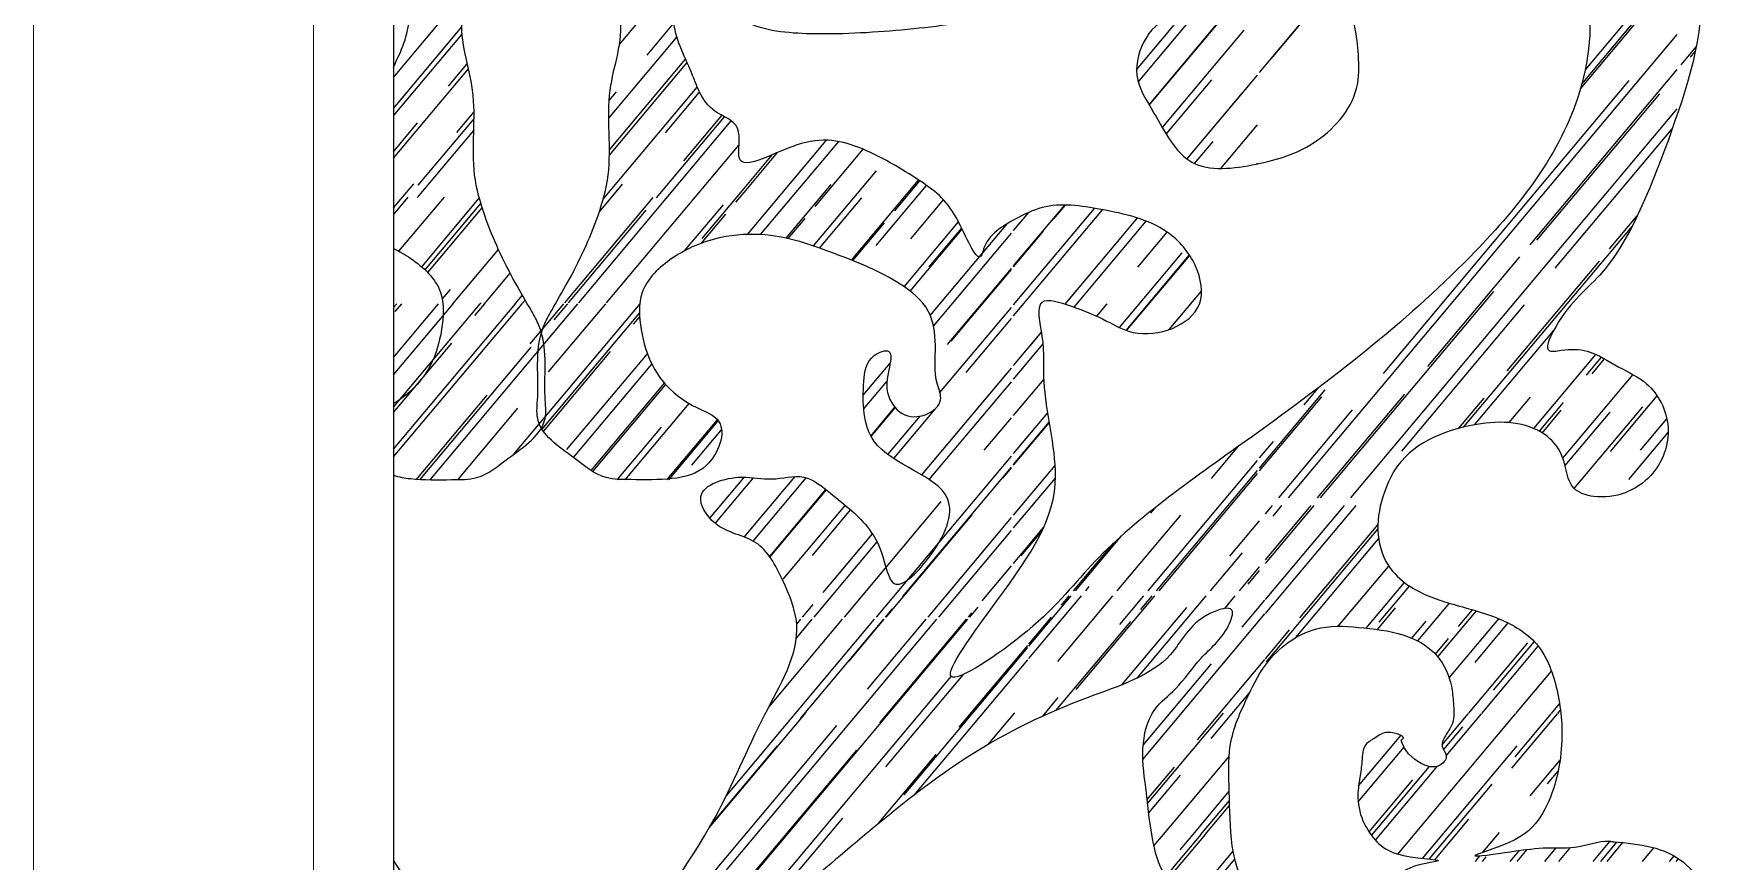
# Model space of a CAD drawing. Header units: millimetres. Extents: x 512961 to 1001058, y -961995 to -458543.
# Drawn here: x 934719.5 to 935137.5, y -885001.7 to -884794.5 of the extents above; entities that cross this region are included whole.
import ezdxf

# ---------------------------------------------------------------- set-up
doc = ezdxf.new("R2010")
doc.units = ezdxf.units.MM
doc.header["$MEASUREMENT"] = 0
doc.layers.add('内线', color=8, linetype='CONTINUOUS')
doc.layers.add('填充', color=250, linetype='CONTINUOUS', lineweight=25)
doc.layers.add('家具外线总', color=147, linetype='CONTINUOUS', lineweight=13)

msp = doc.modelspace()

# ---------------------------------------------------------------- linework, layer by layer
at = {"layer": '内线'}
msp.add_line((934809.5, -883011.33), (934809.5, -885159.02), dxfattribs=at)
at = {"layer": '填充'}
for p, q in [((935106.23, -884808.38), (935130.43, -884779.54)), ((935107.38, -884803.72), (935130.43, -884776.26)), ((934865.99, -884797.28), (934878.43, -884782.45)), ((934998.38, -884812.37), (935025.48, -884780.07)), ((935029.42, -884800.28), (935045.05, -884781.65)), ((934998.45, -884812.49), (935020.6, -884786.09)), ((935026.03, -884804.34), (935040.45, -884787.15)), ((934809.5, -884805.54), (934823.29, -884789.11)), ((934872.91, -884799.98), (934879.61, -884792)), ((934995.27, -884803.62), (935006.51, -884790.22)), ((934995.7, -884806.7), (935009.52, -884790.23)), ((935106.53, -884807.29), (935119.87, -884791.4)), ((934809.5, -884813.28), (934826.6, -884792.9)), ((934809.5, -884815.16), (934826.66, -884794.7)), ((934820.74, -884799.88), (934826.6, -884792.9)), ((934863.32, -884815.75), (934880.36, -884795.45)), ((935001.71, -884818.12), (935022.16, -884793.76)), ((935033.21, -884910.7), (935130.43, -884794.85)), ((935131.39, -884802.39), (935135.19, -884797.87)), ((935133.76, -884800.48), (935134.94, -884799.07)), ((934809.5, -884825.74), (934828.25, -884803.38)), ((934823.22, -884807.77), (934827.96, -884802.12)), ((934863.48, -884824.99), (934882.92, -884801.83)), ((934863.49, -884823.67), (934882.53, -884800.97)), ((935093.64, -884847.38), (935130.43, -884803.54)), ((934809.5, -884813.28), (934813.06, -884809.03)), ((934861.93, -884835.99), (934885.45, -884807.97)), ((934863.42, -884811.29), (934865.23, -884809.13)), ((935002.66, -884819.72), (935014.07, -884806.12)), ((935007.87, -884825.97), (935025.48, -884804.99)), ((935056.96, -884879.55), (935118.41, -884806.32)), ((934877.5, -884819.43), (934886.04, -884809.24)), ((935007.87, -884825.97), (935021.74, -884809.43)), ((935095.36, -884846.25), (935126.08, -884809.64)), ((934809.5, -884824.13), (934815.54, -884816.92)), ((934815.68, -884832.51), (934829.64, -884815.87)), ((934825.33, -884819.32), (934829.64, -884814.18)), ((934855.8, -884861.9), (934893.95, -884816.43)), ((934875.24, -884835.7), (934892.27, -884815.4)), ((934882.09, -884826.4), (934891.62, -884815.05)), ((935016.35, -884828.31), (935025.48, -884817.43)), ((935048.81, -884910.7), (935130.43, -884813.44)), ((934815.48, -884835.59), (934829.58, -884818.78)), ((934898, -884844.8), (934917.76, -884821.26)), ((934901.29, -884844.85), (934920.82, -884821.58)), ((935009.78, -884827.1), (935014.41, -884821.58)), ((935099.95, -884853.23), (935129.17, -884818.4)), ((934862.76, -884861.9), (934895.89, -884822.41)), ((934897.16, -884834.3), (934905.53, -884824.33)), ((934897.16, -884833.36), (934904.29, -884824.85)), ((934914.95, -884837.82), (934926.95, -884823.52)), ((934914.5, -884847.7), (934930.24, -884828.94)), ((935025.3, -884827.19), (935025.48, -884826.98)), ((934809.5, -884838.19), (934814.58, -884832.14)), ((934860.97, -884839.12), (934866.74, -884832.24)), ((934886.68, -884845.85), (934897.16, -884833.36)), ((934907.66, -884845.75), (934918.91, -884832.34)), ((934923.97, -884851.22), (934940.77, -884831.21)), ((934930.18, -884847.6), (934942.79, -884832.57)), ((934934.81, -884838.88), (934941.08, -884831.41)), ((934809.5, -884839.88), (934813.14, -884835.53)), ((934810.87, -884849.02), (934822.24, -884835.45)), ((934816.55, -884852.9), (934830.96, -884835.73)), ((934817.4, -884853.68), (934831.34, -884837.07)), ((934818.09, -884854.37), (934831.68, -884838.17)), ((934852.31, -884861.9), (934874.41, -884835.56)), ((934882.29, -884848.91), (934891.97, -884837.38)), ((934895.1, -884836.76), (934897.16, -884834.3)), ((934916.03, -884848.23), (934926.58, -884835.66)), ((934938.85, -884845.95), (934947.04, -884836.19)), ((934964.53, -884852.7), (934977.31, -884837.47)), ((934964.53, -884862.43), (934984.79, -884838.29)), ((934974.51, -884841.01), (934977.48, -884837.47)), ((934853.26, -884861.9), (934872.71, -884838.72)), ((934886.49, -884847.01), (934892.56, -884839.78)), ((934908.2, -884845.87), (934912.42, -884840.84)), ((934924.33, -884851.37), (934932.27, -884841.9)), ((934937.15, -884857.89), (934950.76, -884841.66)), ((934943.69, -884865.08), (934963, -884842.08)), ((934964.53, -884865.16), (934986.78, -884838.64)), ((934964.53, -884843.84), (934968.34, -884839.31)), ((934979.66, -884862.99), (934997.7, -884841.49)), ((934991.02, -884846.05), (934995.5, -884840.7)), ((934994.37, -884842.07), (934995.51, -884840.71)), ((935113.5, -884848.44), (935120.45, -884840.15)), ((934938.68, -884858.99), (934951.69, -884843.49)), ((934943.44, -884852.92), (934951.57, -884843.24)), ((934944.5, -884867.72), (934963.98, -884844.5)), ((934964.53, -884852.9), (934971.98, -884844.03)), ((934977.45, -884862.23), (934991.83, -884845.09)), ((934995.61, -884853.02), (935002.96, -884844.27)), ((935077.04, -884892.99), (935119.13, -884842.83)), ((934824.35, -884862.2), (934835.76, -884848.6)), ((934990.98, -884868.1), (935006.67, -884849.39)), ((934992.68, -884868.8), (935008.5, -884849.95)), ((934992.79, -884868.84), (935008.56, -884850.05)), ((935068.07, -884877.86), (935091.11, -884850.4)), ((934832.26, -884862.2), (934838.69, -884854.53)), ((934948.03, -884872.37), (934963.98, -884853.36)), ((934948.94, -884871.49), (934963.98, -884853.56)), ((935087.92, -884878.92), (935110.96, -884851.46)), ((934821.71, -884861), (934823.76, -884858.56)), ((934977.44, -884862.22), (934980.26, -884858.86)), ((935003.45, -884868.6), (935011.51, -884858.99)), ((935041.27, -884910.7), (935084.6, -884859.06)), ((934809.5, -884879.9), (934824.39, -884862.14)), ((934809.5, -884898.48), (934839.99, -884862.14)), ((934809.5, -884863.1), (934810.3, -884862.14)), ((934809.5, -884875.56), (934820.75, -884862.14)), ((934809.5, -884888.01), (934831.2, -884862.14)), ((934809.5, -884900.47), (934841.65, -884862.14)), ((934809.96, -884864.05), (934811.56, -884862.14)), ((934818.65, -884906.16), (934855.59, -884862.14)), ((934829.81, -884865.12), (934832.3, -884862.14)), ((934831.16, -884862.2), (934831.43, -884861.88)), ((934839.62, -884899.76), (934871.18, -884862.14)), ((934839.94, -884862.2), (934841.75, -884860.04)), ((934841.61, -884862.2), (934842.43, -884861.21)), ((934843.69, -884872.17), (934852.1, -884862.14)), ((934848.29, -884879.15), (934862.55, -884862.14)), ((934849.67, -884866.18), (934853.05, -884862.14)), ((934946.12, -884884.38), (934963.98, -884863.09)), ((934985.34, -884865.27), (934987.93, -884862.18)), ((935061.55, -884898.99), (935092.27, -884862.38)), ((934846.65, -884893.55), (934871.01, -884864.52)), ((934869.52, -884867.24), (934871.05, -884865.42)), ((934952.63, -884879.35), (934963.98, -884865.81)), ((934964.53, -884877.61), (934971.54, -884869.26)), ((934968.79, -884872.55), (934971.54, -884869.27)), ((935079.74, -884892.43), (935099.51, -884868.88)), ((934809.5, -884889.33), (934824.05, -884871.98)), ((934816.11, -884906.16), (934843.91, -884873.04)), ((934847.01, -884894.07), (934863.76, -884874.11)), ((934852.87, -884898.59), (934872.97, -884874.64)), ((934964.53, -884881.02), (934971.93, -884872.2)), ((935094.56, -884893.37), (935110.11, -884874.83)), ((935107.77, -884879.98), (935111.52, -884875.52)), ((935109.13, -884879.65), (935112.26, -884875.92)), ((934854.5, -884900.62), (934874.09, -884877.27)), ((934926.94, -884885.04), (934933.67, -884877.02)), ((934941.59, -884904.96), (934963.98, -884878.27)), ((934941.6, -884904.96), (934963.03, -884879.41)), ((935101.86, -884900.77), (935119.39, -884879.88)), ((934858.9, -884903.86), (934877.24, -884882)), ((934859.32, -884904.12), (934877.57, -884882.37)), ((934927.04, -884888.52), (934932.84, -884881.61)), ((934943.46, -884906.13), (934963.98, -884881.68)), ((934964.53, -884890.07), (934972.14, -884881)), ((935026.03, -884903.23), (935042.45, -884883.66)), ((935037.14, -884887.44), (935040.68, -884883.22)), ((934815.16, -884906.16), (934832.94, -884884.98)), ((934825.62, -884906.16), (934840.61, -884888.3)), ((934867.42, -884906.16), (934883.42, -884887.09)), ((934928.85, -884895.23), (934934.87, -884888.05)), ((934928.92, -884895.35), (934934.96, -884888.15)), ((934934.57, -884900.87), (934944.95, -884888.5)), ((935026.03, -884903.96), (935041.62, -884885.39)), ((935040.51, -884910.7), (935062.3, -884884.72)), ((935075.87, -884893.28), (935082.16, -884885.79)), ((935088.42, -884891.88), (935093.78, -884885.49)), ((935095.97, -884894.05), (935102.01, -884886.85)), ((935104.69, -884908.38), (935121.87, -884887.91)), ((935113.72, -884899.09), (935125.4, -884885.17)), ((934877.87, -884906.16), (934890.48, -884891.14)), ((934878.35, -884906.16), (934890.71, -884891.43)), ((934933.12, -884899.86), (934941.17, -884890.27)), ((934957.21, -884898.79), (934963.98, -884890.72)), ((934964.53, -884899.61), (934973.07, -884889.44)), ((934964.53, -884902.35), (934973.44, -884891.73)), ((934964.53, -884902.52), (934973.47, -884891.87)), ((935030.82, -884910.7), (935049.28, -884888.7)), ((935096.69, -884894.48), (935101.45, -884888.8)), ((935102.39, -884902.62), (935113.63, -884889.23)), ((935121.24, -884898.74), (935127.83, -884890.89)), ((934865.44, -884906.16), (934876.48, -884893.01)), ((934884.1, -884902.52), (934891.53, -884893.66)), ((935026.03, -884900.68), (935029.46, -884896.59)), ((935118.32, -884906.07), (935128.16, -884894.34)), ((934930.23, -884940.49), (934963.98, -884900.27)), ((935013.98, -884905.87), (935020.77, -884897.78)), ((934936.8, -884935.4), (934963.98, -884903.01)), ((934961.81, -884905.77), (934963.98, -884903.18)), ((934964.53, -884914.98), (934974.92, -884902.59)), ((934998.14, -884933.91), (935025.48, -884901.33)), ((935000.29, -884933.91), (935025.48, -884903.89)), ((935000.9, -884933.91), (935025.48, -884904.62)), ((934888.57, -884915.78), (934897.06, -884905.67)), ((934889.94, -884917.08), (934899.53, -884905.65)), ((934897.16, -884905.55), (934897.19, -884905.51)), ((934897.19, -884920.5), (934909.9, -884905.36)), ((934899.38, -884921.49), (934912.66, -884905.66)), ((934903.53, -884925.4), (934917.62, -884908.61)), ((934903.61, -884925.51), (934917.72, -884908.69)), ((934964.53, -884918.2), (934975, -884905.73)), ((934906.95, -884931.06), (934922.46, -884912.57)), ((934922.23, -884940.49), (934946.46, -884911.61)), ((934998.8, -884914.54), (935000.07, -884913.02)), ((935027.48, -884936.12), (935047.22, -884912.6)), ((935027.48, -884926.22), (935038.91, -884912.6)), ((935027.48, -884914.68), (935029.23, -884912.6)), ((935027.48, -884927.14), (935039.68, -884912.6)), ((935027.48, -884939.59), (935050.13, -884912.6)), ((935029.39, -884915.26), (935031.62, -884912.6)), ((934897.16, -884920.54), (934901.96, -884914.82)), ((934914.22, -884925.11), (934923.79, -884913.71)), ((934932.68, -884940.49), (934954.13, -884914.92)), ((934943.13, -884940.49), (934963.98, -884915.63)), ((934990.45, -884933.91), (935006.3, -884915.02)), ((935018.56, -884925.31), (935026.03, -884916.42)), ((935036.08, -884940.71), (935055.58, -884917.46)), ((934914.63, -884940.49), (934930.4, -884921.7)), ((934916.95, -884934.33), (934929.24, -884919.69)), ((934918.82, -884932.09), (934929.23, -884919.68)), ((934945.83, -884940.49), (934963.98, -884918.86)), ((934964.53, -884927.07), (934972.04, -884918.12)), ((934966.39, -884925.21), (934971.67, -884918.92)), ((934979.54, -884933.91), (934989.59, -884921.93)), ((934980, -884933.91), (934991.54, -884920.16)), ((935027.74, -884951.74), (935055.58, -884918.56)), ((935035.09, -884945.65), (935055.79, -884920.97)), ((935013.74, -884933.91), (935021.71, -884924.41)), ((934956.66, -884936.46), (934963.98, -884927.73)), ((935021.03, -884933.91), (935026.03, -884927.96)), ((935023.16, -884932.29), (935026.03, -884928.87)), ((935045.68, -884942.81), (935058.32, -884927.75)), ((934982.55, -884933.91), (934983.44, -884932.85)), ((935052.66, -884943.29), (935062.25, -884931.86)), ((935055.93, -884941.77), (935063.5, -884932.75)), ((934911.79, -884940.49), (934914.41, -884937.36)), ((934932.53, -884940.49), (934934.27, -884938.42)), ((934953.58, -884940.49), (934955.64, -884938.03)), ((934968.33, -884950.85), (934981.47, -884935.19)), ((934968.33, -884947.81), (934978.92, -884935.19)), ((934975.57, -884951.64), (934989.37, -884935.19)), ((934976.51, -884937.52), (934978.46, -884935.19)), ((934980.17, -884958.61), (934999.82, -884935.19)), ((934991.05, -884942.36), (934997.06, -884935.19)), ((934991.62, -884957.42), (935007.81, -884938.13)), ((934995.41, -884955.75), (935012.66, -884935.19)), ((934996.37, -884938.58), (934999.21, -884935.19)), ((935017.31, -884938.35), (935019.95, -884935.19)), ((935021.65, -884943.07), (935027.37, -884936.26)), ((935055.46, -884943.62), (935059.98, -884938.23)), ((935065.58, -884946.48), (935073.5, -884937.05)), ((935075.78, -884942.83), (935079.26, -884938.69)), ((934887.41, -885010.1), (934945.34, -884941.07)), ((934892.63, -884985.3), (934929.75, -884941.07)), ((934894.2, -885011.25), (934953.09, -884941.07)), ((934903.3, -884963.04), (934921.74, -884941.07)), ((934910.22, -884945.75), (934914.15, -884941.07)), ((934910.29, -884942.25), (934911.14, -884941.24)), ((934910.3, -884942.26), (934911.3, -884941.07)), ((934911.23, -884965.88), (934932.05, -884941.07)), ((934923.41, -884951.53), (934932.19, -884941.07)), ((934928, -884958.51), (934942.64, -884941.07)), ((934931.08, -884966.94), (934952.79, -884941.07)), ((934953.28, -884940.49), (934954.12, -884939.48)), ((934968.33, -884947.27), (934973.98, -884940.54)), ((934975.21, -884963.79), (934993.83, -884941.6)), ((934996.86, -884976.09), (935027.37, -884939.73)), ((935064.1, -884945.78), (935067.65, -884941.54)), ((935070.61, -884950.46), (935080.25, -884938.98)), ((935073.43, -884955.73), (935085.85, -884940.92)), ((935079.91, -884951.84), (935088.18, -884941.98)), ((935027.48, -884950.95), (935033.54, -884943.73)), ((935069.98, -884949.75), (935073.25, -884945.85)), ((935078.26, -884964.61), (935093.1, -884946.91)), ((935084.51, -884958.81), (935094.71, -884946.65)), ((934937.18, -884984.93), (934968.07, -884948.12)), ((934939.64, -884985.05), (934968.07, -884951.16)), ((934950.94, -884968), (934968.07, -884947.58)), ((935010.5, -884971.19), (935027.37, -884951.08)), ((935081.57, -884964.61), (935095.69, -884947.78)), ((934887.41, -885028.69), (934948.96, -884955.34)), ((934932.59, -884977.96), (934951.97, -884954.85)), ((934996.92, -884972.54), (935013.97, -884952.23)), ((935090.1, -884964.61), (935098.99, -884954.01)), ((935013.91, -884970.89), (935023.52, -884959.44)), ((934971.8, -884965.31), (934975.69, -884960.66)), ((935099, -884964.61), (935101.01, -884962.22)), ((935100.55, -884964.61), (935101.23, -884963.79)), ((934888.45, -884993.19), (934912.65, -884964.35)), ((934889.6, -885004.28), (934920.32, -884967.66)), ((934958.17, -884972.37), (934964.82, -884964.45)), ((934998.03, -884987.14), (935016.99, -884964.55)), ((935060.59, -884999.77), (935090.02, -884964.7)), ((935071.66, -884972.47), (935078.18, -884964.7)), ((935072.03, -884973.68), (935076.83, -884967.97)), ((935072.69, -884975.19), (935081.49, -884964.7)), ((935089.09, -884978.26), (935100.47, -884964.7)), ((935089.92, -884975.43), (935098.92, -884964.7)), ((935050.79, -884982.7), (935061.39, -884970.07)), ((934887.41, -885018.98), (934925.32, -884973.8)), ((934888.76, -884992.65), (934905.47, -884972.74)), ((934930.48, -884992.38), (934945.18, -884974.87)), ((935002, -884994.87), (935018.39, -884975.34)), ((935050.66, -884986.7), (935062.13, -884973.03)), ((935066.76, -885000.85), (935090.39, -884972.68)), ((934997.92, -884986.17), (935004.74, -884978.05)), ((934998.3, -884989.49), (935006.23, -884980.05)), ((935054.03, -884995.14), (935068.5, -884977.89)), ((935054.99, -884996.29), (935070.49, -884977.81)), ((935093.69, -884985.23), (935101.12, -884976.38)), ((935098.01, -884982.19), (935100.65, -884979.05)), ((935009.38, -884994.87), (935018.45, -884984.07)), ((935053.39, -884994.25), (935064.3, -884981.24)), ((935068.43, -885001.04), (935084.16, -884982.3)), ((935011.37, -884994.87), (935018.51, -884986.37)), ((935012.45, -884994.87), (935018.54, -884987.62)), ((934887.41, -885031.79), (934921.83, -884990.77)), ((935069.84, -885001.21), (935078.34, -884991.07)), ((934999.61, -884997.72), (935002.01, -884994.86)), ((935002.57, -885005.36), (935011.38, -884994.86)), ((935003.07, -885006.05), (935012.46, -884994.86)), ((935006.16, -884998.71), (935009.39, -884994.86)), ((935081.86, -884999.34), (935086.01, -884994.39)), ((935109.45, -885001.6), (935113.59, -884996.67)), ((935111.31, -885001.6), (935115.34, -884996.79)), ((935112.92, -885001.6), (935116.85, -884996.92)), ((935009.29, -885011.09), (935019.41, -884999.03)), ((935010.63, -885011.97), (935019.82, -885001.02)), ((935079.96, -885001.6), (935081.12, -885000.21)), ((935081.72, -885001.6), (935082.65, -885000.5)), ((935088.7, -885001.6), (935090.99, -884998.88)), ((935090.41, -885001.6), (935092.91, -884998.62)), ((935097.32, -885001.6), (935100.17, -884998.21)), ((935100.86, -885001.6), (935103.77, -884998.14)), ((935121.76, -885001.6), (935124.62, -884998.19)), ((935128.52, -885001.6), (935129.66, -885000.24)), ((935130.19, -885001.6), (935130.76, -885000.93))]:
    msp.add_line(p, q, dxfattribs=at)
for points in [[(935066.74, -884085.41), (935069.93, -884081.94), (935078.85, -884098.74), (935100.5, -884108.93), (935113.75, -884109.18), (935128.78, -884103.07), (935134.4, -884088.88), (935138.72, -884100.53), (935148.14, -884109.43), (935165.21, -884112.49), (935177.95, -884106.89), (935188.14, -884100.02), (935194, -884093.14), (935201.13, -884082.2), (935207.76, -884096.96), (935212.85, -884125.22), (935212.6, -884144.31), (935204.95, -884161.88), (935194, -884171.55), (935183.04, -884173.59), (935166.99, -884171.3), (935162.41, -884161.37), (935155.27, -884149.4), (935146.61, -884143.8), (935137.75, -884146.58), (935145.08, -884156.18), (935145.59, -884162.19), (935145.59, -884183.74), (935144.08, -884197.78), (935143.08, -884213.32), (935151.1, -884227.35), (935168.44, -884240.53), (935184.52, -884242.54), (935184.52, -884246.15), (935171.65, -884250.17), (935149.01, -884275.58), (935137.67, -884291.12), (935136.37, -884310.22), (935143.24, -884349.61), (935156.93, -884372.09), (935175.19, -884390.66), (935183.99, -884393.6), (935177.8, -884393.92), (935168.02, -884393.92), (935171.28, -884399.79), (935181.71, -884410.54), (935192.14, -884414.77), (935204.21, -884414.77), (935217.25, -884414.45), (935230.62, -884411.84), (935246.27, -884410.86), (935255.4, -884410.86), (935263.23, -884413.14), (935268.77, -884415.42), (935269.1, -884418.68), (935261.27, -884414.45), (935247.25, -884414.12), (935233.88, -884417.05), (935220.19, -884424.87), (935197.69, -884433.34), (935186.93, -884436.28), (935170.3, -884434.32), (935159.22, -884429.11), (935146.83, -884420.31), (935144.87, -884411.52), (935139.33, -884417.7), (935139, -884434.32), (935146.17, -884448.33), (935158.89, -884454.52), (935177.8, -884455.82), (935192.8, -884451.26), (935170.34, -884470.78), (935156.89, -884497.01), (935144.75, -884516.68), (935136.86, -884539.08), (935137.22, -884569.41), (935169.61, -884626.74), (935183.68, -884634.03), (935207.64, -884646.52), (935223.79, -884649.12), (935239.93, -884650.68), (935256.08, -884651.2), (935213.37, -884670.98), (935199.3, -884648.08), (935179.51, -884637.67), (935162.32, -884637.15), (935145.13, -884643.91), (935143.57, -884655.88), (935143.05, -884669.94), (935151.38, -884672.02), (935159.2, -884674.1), (935167.53, -884664.21), (935171.7, -884661.61), (935184.72, -884668.9), (935188.37, -884685.03), (935172.74, -884711.58), (935159.2, -884731.35), (935147.22, -884753.73), (935141.06, -884782.27), (935143.41, -884813.31), (935161.77, -884842), (935169.77, -884868.81), (935178.24, -884875.86), (935166.01, -884871.63), (935154.24, -884877.74), (935147.65, -884889.5), (935149.06, -884902.2), (935160.36, -884911.6), (935166.95, -884908.31), (935174.95, -884896.55), (935183.42, -884893.26), (935208.37, -884897.02), (935218.72, -884910.66), (935220.13, -884923.83), (935205.54, -884928.06), (935174.03, -884950.24), (935173.18, -884969.79), (935173.6, -884982.11), (935183.38, -884995.28), (935200.4, -885000.38), (935219.53, -884997.41), (935223.36, -884991.03), (935224.21, -884975.31), (935217.41, -884966.39), (935208.05, -884974.89), (935204.22, -884972.34), (935195.29, -884960.44), (935199.97, -884948.54), (935216.98, -884940.04), (935242.5, -884946.84), (935255.26, -884965.11), (935257.8, -884985.51), (935248.02, -885005.48), (935235.69, -885015.68), (935218.25, -885020.78), (935213.15, -885018.66), (935206.78, -885004.21), (935195.29, -884995.71), (935176.16, -884991.03), (935157.02, -884994.01), (935142.99, -885005.06), (935141.54, -885053.07), (935157.45, -885073.47), (935168.5, -885069.65), (935168.93, -885057.32), (935162.97, -885041.6), (935156.59, -885027.15), (935161.7, -885020.78), (935185.94, -885014.41), (935200.82, -885032.25), (935188.06, -885048.83), (935159.57, -885091.32), (935159.57, -885113.98), (935161.71, -885134.51), (935168.98, -885152.9), (935170.49, -885154.85), (935161.03, -885152.88), (935153.12, -885149.91), (935147.46, -885149.77), (935137.49, -885152.6)], [(934865.94, -885152.14), (934851.3, -885114.02), (934851.3, -885084.32), (934867.27, -885026.97), (934889.89, -884990.62), (934902.32, -884964.91), (934910.3, -884942.31), (934906.75, -884931.23), (934900.1, -884921.92), (934889.89, -884917.04), (934886.35, -884910.39), (934896.55, -884905.52), (934904.09, -884905.96), (934912.07, -884905.52), (934918.73, -884909.5), (934924.05, -884913.94), (934931.59, -884924.58), (934934.7, -884932.11), (934943.12, -884925.91), (934948, -884910.83), (934929.7, -884896.57), (934927.11, -884881.56), (934929.7, -884875.09), (934933.33, -884874.06), (934933.33, -884878.72), (934933.07, -884884.67), (934936.69, -884889.58), (934942.65, -884889.84), (934946.27, -884886.22), (934945.5, -884882.34), (934944.98, -884872.51), (934943.17, -884863.97), (934936.18, -884857.24), (934920.12, -884849.74), (934903.81, -884845.08), (934892.68, -884845.34), (934879.21, -884850.77), (934871.7, -884859.31), (934871.44, -884868.62), (934874.3, -884877.68), (934885.17, -884888.03), (934890.87, -884891.65), (934887.76, -884902.52), (934879.21, -884905.88), (934868.86, -884906.14), (934862.64, -884905.62), (934854.62, -884900.71), (934845.55, -884890.88), (934845.55, -884885.44), (934845.55, -884876.13), (934847.1, -884867.59), (934848.99, -884863.9), (934853.04, -884856.81), (934860.64, -884840.1), (934863.17, -884829.98), (934863.68, -884808.72), (934866.21, -884790.5), (934862.16, -884781.38), (934854.56, -884777.84), (934848.12, -884776.73), (934849.96, -884770.93), (934853.66, -884766.19), (934858.93, -884763.02), (934866.32, -884760.91), (934870.28, -884757.49), (934864.48, -884729.51)], [(935128.13, -884756.55), (935136.12, -884781.97), (935128.13, -884821.37)], [(935044.4, -885071.2), (935041.34, -885066.2), (935043.57, -885057.95), (935051.13, -885055.38), (935067.29, -885059.15), (935069.52, -885056.06), (935065.57, -885051.77), (935049.07, -885044.56), (935023.63, -885043.53), (934993.38, -885049.37), (934973.27, -885064.48), (934968.12, -885071.52), (934971.04, -885076.16), (934976.02, -885078.56), (934981.87, -885079.08), (934987.03, -885082.34), (934990.12, -885086.98), (934989.48, -885106.58), (934976.11, -885120.85), (934964.87, -885121.15), (934953.02, -885118.72), (934944.51, -885111.74), (934942.39, -885105.06), (934942.69, -885070.45), (934956.36, -885044.94), (934972.77, -885029.15), (934991, -885018.83), (935002.85, -885018.22), (935013.18, -885018.22), (935017.44, -885021.26), (935020.17, -885019.13), (935017.44, -885015.79), (935013.79, -885013.97), (935010.45, -885011.85), (935003.28, -885006.32), (934999.44, -884996.92), (934997.73, -884984.52), (934996.87, -884973.41), (934999.86, -884963.58), (935004.99, -884958.45), (935011.41, -884950.76), (935018.25, -884942.64), (935019.11, -884938.8), (935013.55, -884939.65), (935003.71, -884949.91), (934983.18, -884960.59), (934953.67, -884975.12), (934913.9, -885006.32), (934895.93, -885023.84), (934886.52, -885049.91), (934888.66, -885064.01), (934896.36, -885070.85), (934905.34, -885068.29), (934908.34, -885063.16), (934913.47, -885055.89), (934913.9, -885046.92), (934918.17, -885049.91), (934923.73, -885055.89), (934926.73, -885062.73), (934929.29, -885072.99), (934928.44, -885084.1), (934922.45, -885089.66), (934912.61, -885093.08), (934906.2, -885093.5), (934900.64, -885090.94), (934894.65, -885088.8), (934883.96, -885090.08), (934880.11, -885093.93), (934889.09, -885107.18), (934899.35, -885111.45), (934905.34, -885112.74), (934919.03, -885106.75), (934926.73, -885096.92), (934931.86, -885090.94), (934936.56, -885096.92), (934937.85, -885108.46), (934937.42, -885121.71), (934929.72, -885134.53), (934920.31, -885136.67), (934907.91, -885137.52), (934898.5, -885134.53), (934886.09, -885128.55), (934881.82, -885124.27), (934877.54, -885123.42), (934877.54, -885131.11), (934885.24, -885145.22), (934889.52, -885149.49)], [(935111.97, -884996.57), (935130.27, -885000.61), (935140.56, -885014.64), (935143.37, -885035.69), (935137.49, -885055.82)]]:
    msp.add_spline(points, degree=3, dxfattribs=at)
for points, knots in [([(935137.22, -884569.41), (935140.94, -884591.84), (935153.59, -884621), (935187.38, -884634.99), (935203.46, -884647.39), (935224.18, -884648.87), (935238.51, -884651.53), (935275.59, -884647.54), (935206.64, -884689.09), (935204.24, -884645.36), (935180.74, -884636.79), (935162.95, -884636.39), (935142.45, -884640.39), (935144.98, -884656.06), (935138.9, -884671.52), (935151.51, -884671.04), (935161.44, -884677.16), (935164.98, -884665.37), (935174.55, -884659.16), (935187.39, -884668.7), (935190.95, -884690.49), (935173.23, -884709.68), (935158.91, -884731.52), (935145.1, -884754.41), (935140.54, -884782.53), (935138.31, -884816.02), (935167.68, -884838.62), (935160.14, -884863.79), (935184.24, -884879.55), (935164.03, -884868.04), (935153.72, -884877.44), (935146.26, -884888.94), (935147.56, -884902.98), (935157.84, -884914.19), (935169.85, -884907.53), (935172.26, -884896.06), (935188.87, -884891.39), (935208.02, -884893.23), (935218.84, -884908.17), (935223.57, -884927.24), (935195.33, -884927.09), (935170.64, -884942.65), (935173.87, -884967.42), (935171.97, -884983.68), (935183.06, -884997.57), (935200.23, -885000.75), (935218.1, -885001.95), (935224.97, -884988.31), (935226.7, -884978.17), (935216.99, -884959.92), (935210.38, -884978.16), (935201.33, -884969.55), (935192.27, -884961.91), (935200.25, -884945.16), (935219.07, -884937.19), (935243.5, -884943.56), (935256.45, -884964.07), (935260.12, -884986.33), (935250.23, -885004.96), (935235.68, -885016.47), (935222.54, -885022.71), (935209.18, -885017.81), (935209.49, -885002.75), (935193.56, -884994.25), (935176.51, -884989.85), (935156.9, -884992.1), (935132.92, -885011.08), (935137.04, -885044.62), (935150.49, -885076.87), (935171.58, -885071.19), (935168.69, -885054.93), (935164.82, -885042.27), (935153.04, -885028.99), (935165.99, -885016.08), (935185.68, -885008.25), (935207.8, -885032.76), (935178.08, -885056.14), (935157.17, -885080.98), (935159.47, -885113.39), (935161.26, -885134.49), (935164.18, -885147.73), (935172.93, -885157.27), (935159.6, -885152.63), (935154.43, -885149.67), (935145.69, -885149.48), (935140.71, -885151.38), (935137.49, -885152.6)], [974.312527, 974.312527, 974.312527, 974.312527, 1029.42069, 1042.677404, 1065.291892, 1078.979671, 1092.552245, 1106.072697, 1145.462666, 1167.954011, 1186.668126, 1201.057849, 1216.51893, 1226.621176, 1238.39082, 1245.57832, 1252.346645, 1263.168143, 1267.278937, 1279.768928, 1293.612733, 1319.390275, 1339.449281, 1360.694443, 1385.131347, 1411.182577, 1439.684685, 1463.096011, 1472.322743, 1483.159129, 1494.256286, 1505.536218, 1516.228095, 1528.529564, 1534.694081, 1546.596449, 1554.203104, 1575.315905, 1589.644992, 1600.726734, 1613.43757, 1645.684909, 1662.059804, 1672.378931, 1686.111882, 1700.97624, 1717.181856, 1723.40583, 1736.583769, 1745.974239, 1756.553214, 1760.401262, 1772.851308, 1783.550311, 1799.466716, 1821.564654, 1840.215203, 1857.418764, 1876.029831, 1889.42169, 1904.626905, 1909.252591, 1922.469839, 1934.42522, 1950.913244, 1967.122715, 1982.069232, 2022.273332, 2043.920426, 2053.709186, 2064.028448, 2078.099563, 2091.316583, 2098.150161, 2119.127569, 2138.576544, 2156.081026, 2198.899664, 2217.866323, 2235.13851, 2251.68677, 2253.75767, 2261.849272, 2268.921007, 2273.653162, 2282.328068, 2282.328068, 2282.328068, 2282.328068]), ([(935044.53, -884737.52), (935051.9, -884733.2), (935075.07, -884735.32), (935097.1, -884755.38), (935110.47, -884782.81), (935106.71, -884818.39), (935074.39, -884857.85), (935031.04, -884891.05), (934988.19, -884920.47), (934972.12, -884942.44), (934940.28, -884963.57), (934965.76, -884929.3), (934978.77, -884910.41), (934971.28, -884884.95), (934972.61, -884872.23), (934969.25, -884859.55), (934980.45, -884863.14), (934986.96, -884865.84), (934997.23, -884871.86), (935013.32, -884866.06), (935010.6, -884851.67), (935001.93, -884841.77), (934987.39, -884838.57), (934973.84, -884836.5), (934963.94, -884841.42), (934957.85, -884844.96), (934955.82, -884853.18), (934949.83, -884837.64), (934941.79, -884831.63), (934926.77, -884822.43), (934912.57, -884819.33), (934893.31, -884831.29), (934897.53, -884816.98), (934887.12, -884814.05), (934884.6, -884804.94), (934879.36, -884794.73), (934879.19, -884786.16), (934876.15, -884768.43), (934889.35, -884786.57), (934899.96, -884794.11), (934919.89, -884794.98), (934940.47, -884793.45), (934961.72, -884790.6), (934977.8, -884780.24), (934993.53, -884783.76), (935005.3, -884778.98), (935020.55, -884792.46), (935004.25, -884788.63), (934996.9, -884795.05), (934993.9, -884805.57), (935000.73, -884815.68), (935007.47, -884829.88), (935025.41, -884827.63), (935040.47, -884823.13), (935051, -884811.51), (935050.87, -884798.09), (935048.65, -884784.07), (935036.78, -884772.16), (935022.87, -884764.27), (935010.42, -884769.39), (935004.68, -884760.33), (935018.59, -884748.87), (935010.43, -884731.71), (935010.28, -884720.55), (935004.6, -884707.59), (935024.63, -884716.12), (935036.8, -884710.75), (935054.71, -884715.01), (935064.97, -884717.14), (935082.39, -884727.2), (935057.25, -884722.42), (935046.01, -884723.69), (935036.34, -884733.35), (935039.45, -884739.41), (935041, -884740.39), (935041.34, -884740.55)], [1100.461979, 1100.461979, 1100.461979, 1100.461979, 1121.902494, 1151.047803, 1172.772803, 1196.163576, 1236.404164, 1295.459976, 1337.442754, 1357.879333, 1376.346386, 1394.809711, 1423.666413, 1443.594949, 1453.102208, 1460.224559, 1466.216833, 1474.378576, 1480.411415, 1495.489541, 1503.443638, 1512.719178, 1527.370249, 1539.653778, 1545.686618, 1554.928179, 1556.179495, 1564.415564, 1575.626744, 1590.16329, 1604.046334, 1616.247908, 1622.592221, 1628.532189, 1638.645375, 1644.674683, 1656.710757, 1663.843992, 1675.884623, 1688.078937, 1702.424821, 1722.260537, 1741.291142, 1755.335791, 1768.00683, 1778.700578, 1788.234475, 1796.562561, 1804.248028, 1812.406827, 1821.087099, 1834.072139, 1847.5407, 1860.196282, 1874.846229, 1881.981648, 1893.313825, 1909.585802, 1921.868625, 1932.984399, 1933.599654, 1948.123518, 1963.126954, 1975.172259, 1980.288223, 1989.683514, 2008.305924, 2019.637039, 2032.004202, 2040.097411, 2053.149819, 2067.031102, 2075.978447, 2080.140149, 2081.235401, 2081.235401, 2081.235401, 2081.235401]), ([(934809.5, -884905.02), (934810.87, -884905.48), (934815.77, -884906.31), (934822.63, -884906.09), (934831.65, -884906.19), (934839.08, -884899.79), (934848.35, -884893.87), (934847.09, -884884.04), (934847.74, -884876.41), (934846.76, -884868.85), (934843.33, -884862.72), (934838.13, -884853.93), (934832.86, -884842.76), (934828.27, -884826.52), (934831.37, -884809.52), (934824.59, -884793.43), (934829.77, -884780.9), (934836.99, -884777.14), (934846.99, -884778.35), (934842.89, -884770.39), (934839.65, -884766), (934833.69, -884762.26), (934827.12, -884762), (934816.12, -884751.9), (934822.82, -884739.77), (934828.49, -884729.51)], [497.146696, 497.146696, 497.146696, 497.146696, 500.764096, 509.432565, 514.653175, 522.52834, 533.720787, 538.267346, 546.061728, 553.32478, 556.793439, 563.62532, 578.984955, 587.71888, 605.517917, 620.916535, 629.264076, 636.278102, 641.750731, 646.846375, 651.879694, 657.027072, 663.459558, 667.84099, 691.748018, 691.748018, 691.748018, 691.748018]), ([(934809.5, -884803.08), (934810.4, -884800.97), (934813.6, -884794.59), (934813.77, -884786.16), (934816.37, -884771.05), (934812.06, -884775.45), (934809.5, -884778.42)], [1639.078175, 1639.078175, 1639.078175, 1639.078175, 1644.674683, 1656.710757, 1663.843992, 1671.265268, 1671.265268, 1671.265268, 1671.265268]), ([(935128.13, -884821.37), (935123.33, -884834.06), (935116.19, -884852.94), (935102, -884862.75), (935096.83, -884874.58), (935102.99, -884873.45), (935108.68, -884873.47), (935115.55, -884878.1), (935124.42, -884882.05), (935130.01, -884893.2), (935124.82, -884907.14), (935113.03, -884911.8), (935102.89, -884908.57), (935102.73, -884900.73), (935097.98, -884894.51), (935090.17, -884891.5), (935076.74, -884892.05), (935062.41, -884897.45), (935056.67, -884909.89), (935054.82, -884918.56), (935057.17, -884927.36), (935064.06, -884933.88), (935074.11, -884937.48), (935085.57, -884940.12), (935096.83, -884946.82), (935101.12, -884959.71), (935102.32, -884974.39), (935098.29, -884989.39), (935090.51, -884996.97), (935074.76, -885001.24), (935090.22, -884998.99), (935097.2, -884997.96), (935106.11, -884998.55), (935112, -884996.01), (935114.75, -884996.71), (935114.94, -884996.77)], [0, 0, 0, 0, 31.564312, 46.967107, 50.910067, 53.534754, 58.958565, 66.387622, 73.135856, 83.27999, 94.046903, 106.718899, 111.268415, 117.959245, 123.589003, 130.249411, 137.944074, 157.499039, 163.625485, 171.689329, 179.406535, 185.220084, 194.796512, 205.723449, 214.998067, 226.044396, 237.856309, 252.630746, 261.248145, 268.935544, 276.430137, 284.200213, 290.828126, 298.007696, 298.554127, 298.554127, 298.554127, 298.554127]), ([(934809.5, -884848.31), (934810.95, -884849.02), (934815.73, -884851.78), (934822.52, -884858.15), (934821.83, -884868.82), (934818.9, -884879.2), (934813.54, -884884.76), (934809.5, -884887.12)], [436.118811, 436.118811, 436.118811, 436.118811, 440.145427, 449.660666, 457.458107, 465.404592, 476.462542, 476.462542, 476.462542, 476.462542]), ([(934827.02, -885152.14), (934833.24, -885139.7), (934843.98, -885118.22), (934841.71, -885074.15), (934832.74, -885034.43), (934814.97, -885009.76), (934809.5, -885001.29)], [0, 0, 0, 0, 34.175152, 59.030462, 108.852652, 134.173012, 134.173012, 134.173012, 134.173012])]:
    msp.add_open_spline(points, degree=3, knots=knots, dxfattribs=at)
at = {"layer": '填充', "start_tangent": (0.292303, -0.956326), "end_tangent": (0.292303, -0.956326)}
msp.add_spline([(935061.4, -884971.35), (935066.43, -884977.12), (935070.95, -884977.62), (935072.7, -884975.36), (935071.7, -884972.85), (935072.7, -884969.84), (935074.21, -884967.08), (935074.47, -884962.06), (935073.96, -884957.79), (935070.44, -884950.26), (935063.41, -884945.5), (935052.11, -884943.23), (935041.31, -884943.23), (935028.24, -884951.52), (935023.22, -884960.05), (935018.7, -884972.6), (935018.45, -884984.15), (935019.2, -884997.7), (935022.47, -885007.75), (935031.26, -885015.78), (935054.87, -885025.82), (935060.65, -885029.83), (935059.64, -885011.26), (935062.66, -885003.73), (935070.7, -885001.47), (935060.4, -884999.71), (935055.37, -884996.7), (935051.86, -884991.43), (935050.6, -884984.9), (935051.1, -884980.64), (935051.6, -884976.62), (935052.61, -884972.35), (935055.12, -884970.6), (935058.14, -884969.34), (935061.65, -884971.1), (935061.4, -884971.35)], degree=3, dxfattribs=at)
at = {"layer": '家具外线总', "color": 147}
for p, q in [((934719.5, -882837.91), (934719.5, -885302.91)), ((934789.5, -882987.91), (934789.5, -885182.91)), ((934789.5, -882987.91), (934789.5, -885182.91)), ((934719.5, -884801.66), (934719.5, -884821.66))]:
    msp.add_line(p, q, dxfattribs=at)

doc.saveas('drawing.dxf')
